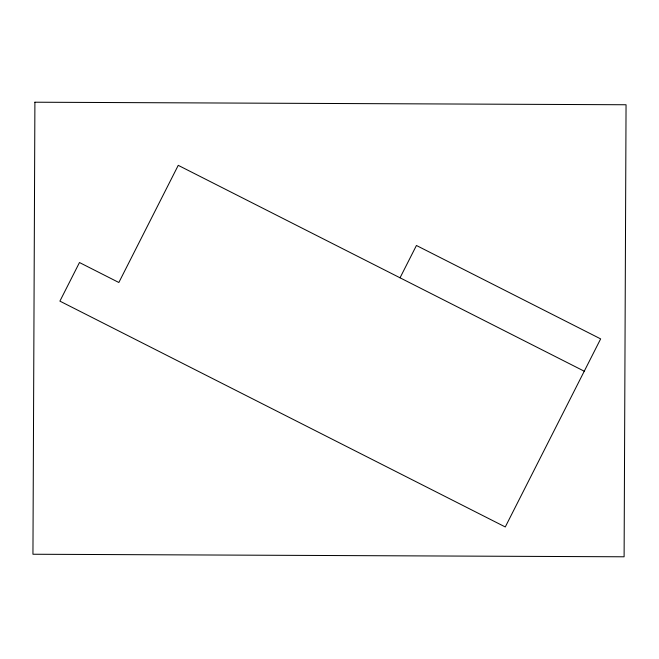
<?xml version="1.0" encoding="UTF-8"?>
<svg xmlns="http://www.w3.org/2000/svg" width="659" height="659" viewBox="0 0 659 659"><rect width="100%" height="100%" fill="white"/><g stroke="black" fill="none" stroke-linecap="round" stroke-linejoin="round"><path stroke-width="0.99" d="M400.038 277.81L416.43 245.486L600.646 338.891L505.28 526.961L59.903 301.13L79.475 262.529L118.842 282.497L178.243 165.343L584.253 371.215M34.902 102.211L32.95 554.244L624.106 556.789L626.05 104.756L34.902 102.211"/></g></svg>
